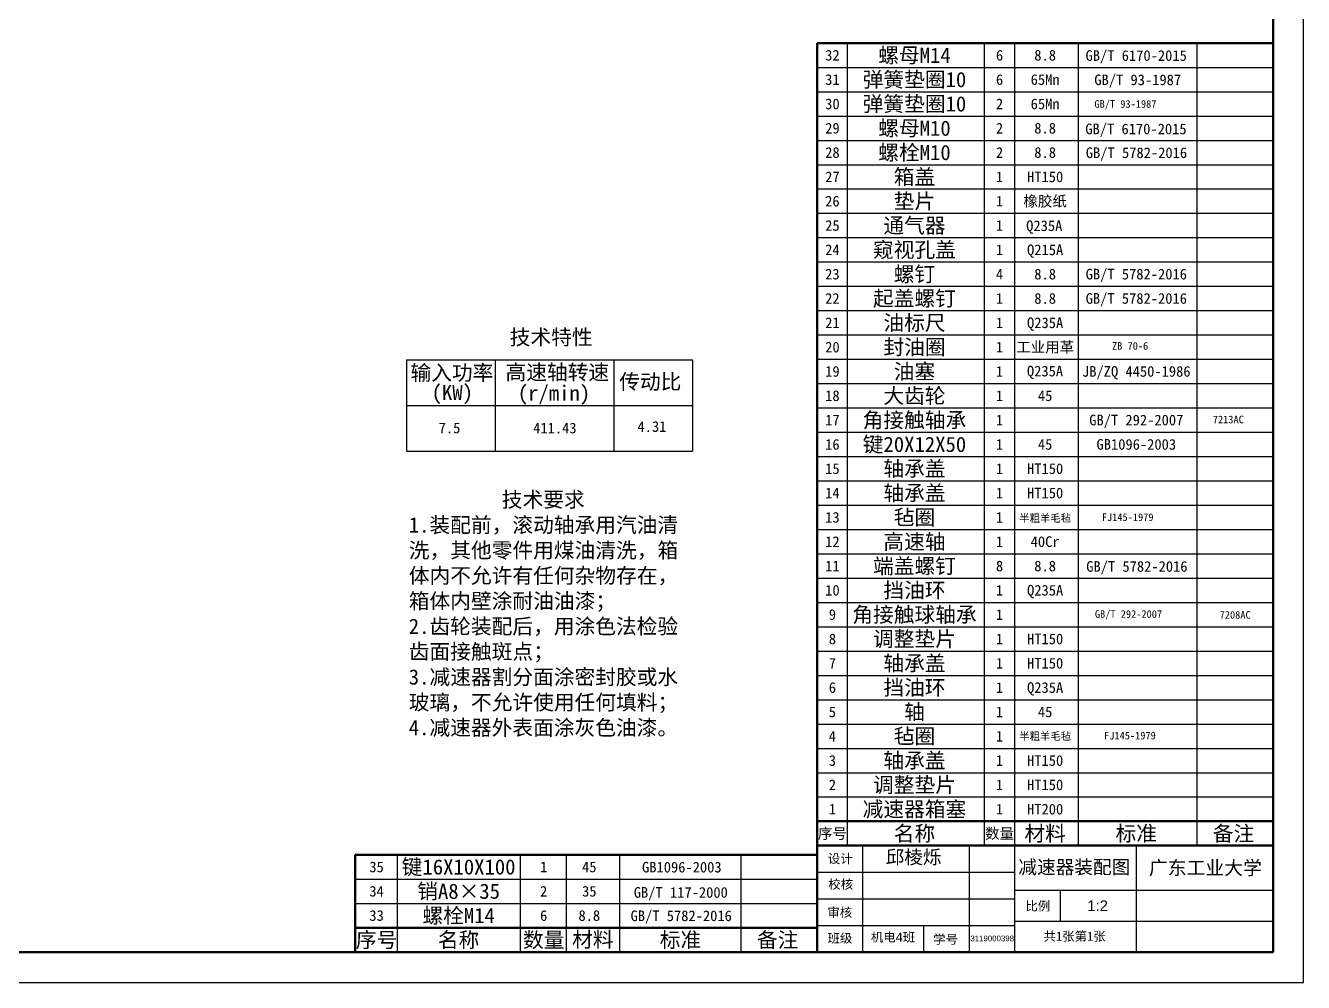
# Model space of a CAD drawing. Header units: millimetres. Extents: x 0 to 1682, y 0 to 1188.
# Drawn here: x 841 to 1682, y 0 to 630 of the extents above; entities that cross this region are included whole.
import ezdxf
from ezdxf.enums import TextEntityAlignment as Align

# ---------------------------------------------------------------- set-up
doc = ezdxf.new("R2010")
doc.units = ezdxf.units.MM
doc.layers.get('0').update_dxf_attribs({"lineweight": 50})
for name, color, linetype, lineweight in [('文字', 7, 'Continuous', 25), ('标注', 7, 'Continuous', 25), ('粗实线', 7, 'Continuous', 50), ('细实线', 7, 'Continuous', 25)]:
    doc.layers.add(name, color=color, linetype=linetype, lineweight=lineweight)
doc.styles.add('Songti', font='')
doc.styles.get("Standard").update_dxf_attribs({"font": 'arial.ttf'})
doc.styles.get('Songti').set_extended_font_data('SimSun')

msp = doc.modelspace()

# ---------------------------------------------------------------- linework, layer by layer
at = {"layer": '文字'}
for p, q in [((1682, 0), (1682, 1188)), ((1362.008, 618), (1662.008, 618)), ((0, 0), (1682, 0))]:
    msp.add_line(p, q, dxfattribs=at)
at = {"layer": '文字', "lineweight": 25}
for p, q in [((1382.008, 90), (1382.008, 618)), ((1492.008, 90), (1492.008, 618)), ((1533.895, 90), (1533.895, 618)), ((1612.008, 90), (1612.008, 618)), ((1362.008, 602), (1662.008, 602)), ((1362.008, 586), (1662.008, 586)), ((1362.008, 570), (1662.008, 570)), ((1362.008, 554), (1662.008, 554)), ((1362.008, 538), (1662.008, 538)), ((1362.008, 522), (1662.008, 522)), ((1362.008, 506), (1662.008, 506)), ((1362.008, 490), (1662.008, 490)), ((1362.008, 474), (1662.008, 474)), ((1362.008, 458), (1662.008, 458)), ((1362.008, 442), (1662.008, 442)), ((1362.008, 426), (1662.008, 426)), ((1362.008, 410), (1662.008, 410)), ((1362.008, 394), (1662.008, 394)), ((1362.008, 378), (1662.008, 378)), ((1362.008, 362), (1662.008, 362)), ((1362.008, 346), (1662.008, 346)), ((1362.008, 330), (1662.008, 330)), ((1362.008, 314), (1662.008, 314)), ((1362.008, 298), (1662.008, 298)), ((1362.008, 282), (1662.008, 282)), ((1362.008, 266), (1662.008, 266)), ((1362.008, 250), (1662.008, 250)), ((1362.008, 234), (1662.008, 234)), ((1362.008, 218), (1662.008, 218)), ((1362.008, 202), (1662.008, 202)), ((1362.008, 186), (1662.008, 186)), ((1362.008, 170), (1662.008, 170)), ((1362.008, 154), (1662.008, 154)), ((1362.008, 138), (1662.008, 138)), ((1362.008, 122), (1662.008, 122)), ((1085.845, 20), (1085.845, 84)), ((1166.658, 20), (1166.658, 84)), ((1197.099, 20), (1197.099, 84)), ((1232.008, 20), (1232.008, 84)), ((1057.89, 68), (1362.008, 68)), ((1057.89, 52), (1362.008, 52))]:
    msp.add_line(p, q, dxfattribs=at)
at = {"layer": '标注', "lineweight": 25}
for p, q in [((1091.762, 409.614), (1091.762, 379.616)), ((1091.762, 409.614), (1279.879, 409.614)), ((1150.177, 349.616), (1150.177, 409.614)), ((1228.204, 409.614), (1228.073, 349.616)), ((1279.879, 409.614), (1279.879, 349.616)), ((1091.762, 379.616), (1091.762, 349.616)), ((1091.762, 379.616), (1279.879, 379.616)), ((1091.762, 349.616), (1279.879, 349.616))]:
    msp.add_line(p, q, dxfattribs=at)
at = {"layer": '粗实线'}
for p, q in [((1662.008, 20), (1662.008, 1168)), ((1662.008, 618), (1362.008, 618)), ((1362.008, 618), (1362.008, 90)), ((1662.008, 90), (1662.008, 618)), ((1362.008, 106), (1662.008, 106)), ((1662.008, 106), (1662.008, 90)), ((1662.008, 90), (1362.008, 90)), ((1362.008, 90), (1362.008, 20)), ((1362.008, 20), (1362.008, 90)), ((1362.008, 20), (1362.008, 90)), ((1362.008, 90), (1662.008, 90)), ((1662.008, 90), (1362.008, 90)), ((1362.008, 90), (1662.008, 90)), ((1662.008, 90), (1662.008, 20)), ((1362.008, 84), (1057.89, 84)), ((1057.89, 84), (1057.89, 20)), ((1362.008, 36), (1057.89, 36)), ((1362.008, 20), (1362.008, 36)), ((50.008, 20), (1662.008, 20)), ((1062.008, 20), (1362.008, 20)), ((1062.008, 20), (1362.008, 20))]:
    msp.add_line(p, q, dxfattribs=at)
at = {"layer": '粗实线', "lineweight": -2}
for p, q in [((1461.925, 90), (1461.925, 20)), ((1491.925, 90), (1491.925, 20)), ((1571.925, 90), (1571.925, 20)), ((1521.925, 60.6), (1521.925, 40.3)), ((1431.925, 37.5), (1431.925, 20))]:
    msp.add_line(p, q, dxfattribs=at)
at = {"layer": '细实线', "lineweight": 25}
for p, q in [((1472.008, 90), (1472.008, 618)), ((1312.008, 20), (1312.008, 84))]:
    msp.add_line(p, q, dxfattribs=at)
at = {"layer": '细实线'}
for p, q in [((1392.008, 20), (1392.008, 90)), ((1062.008, 84), (1362.008, 84)), ((1362.008, 72.5), (1492.008, 72.5)), ((1491.925, 60.6), (1662.008, 60.6)), ((1362.008, 55), (1492.008, 55)), ((1362.008, 37.5), (1492.008, 37.5)), ((1491.925, 40.3), (1662.008, 40.3))]:
    msp.add_line(p, q, dxfattribs=at)

# ---------------------------------------------------------------- texts
at = {"attachment_point": 1}
for s, width, heights, insert, char_height in [('{\\fSimSun|b0|i0|c134|p2;邱棱烁}', 69.91715, [17.5], (1407.036, 86.99), 9), ('{\\fSimSun|b0|i0|c134|p2;减速器装配图}', 80, [-11.816], (1494.374, 80.433), 9), ('1:2', 50, [-7.029], (1539.73, 53.998), 7), ('{\\fSimSun|b0|i0|c134|p2;机电}4{\\fSimSun|b0|i0|c134|p2;班}', 36.36674, [14.787], (1397.295, 32.827), 6), ('3119000398', 30, [-3.781], (1462.777, 30.821), 3.7)]:
    msp.add_mtext_dynamic_manual_height_columns(s, width=width, gutter_width=12.5, heights=heights, dxfattribs=dict(at, insert=insert, char_height=char_height))
at = {"layer": '文字', "style": 'Songti'}
for s, height, p in [('螺母M14', 10, (1426.008, 610)), ('32', 7, (1372.008, 610)), ('6', 7, (1482.008, 610)), ('8.8', 7, (1512.008, 610)), ('GB/T 6170-2015', 7, (1571.926, 609.797)), ('31', 7, (1372.008, 594)), ('弹簧垫圈10', 10, (1426.008, 594)), ('6', 7, (1482.008, 594)), ('65Mn', 7, (1512.008, 594)), ('GB/T 93-1987', 7, (1572.939, 593.826)), ('30', 7, (1372.008, 578)), ('弹簧垫圈10', 10, (1426.008, 578)), ('2', 7, (1482.008, 578)), ('65Mn', 7, (1512.008, 578)), ('29', 7, (1372.008, 562)), ('螺母M10', 10, (1426.008, 562)), ('2', 7, (1482.008, 562)), ('8.8', 7, (1512.008, 562)), ('GB/T 6170-2015', 7, (1571.779, 561.518)), ('28', 7, (1372.008, 546)), ('螺栓M10', 10, (1426.008, 546)), ('2', 7, (1482.008, 546)), ('8.8', 7, (1512.008, 546)), ('GB/T 5782-2016', 7, (1572.103, 545.866)), ('27', 7, (1372.008, 530)), ('箱盖', 10, (1426.008, 530)), ('1', 7, (1482.008, 530)), ('HT150', 7, (1512.008, 530)), ('26', 7, (1372.008, 514)), ('垫片', 10, (1426.008, 514)), ('1', 7, (1482.008, 514)), ('橡胶纸', 7, (1512.008, 514)), ('25', 7, (1372.008, 498)), ('通气器', 10, (1426.008, 498)), ('1', 7, (1482.008, 498)), ('Q235A', 7, (1511.431, 497.846)), ('窥视孔盖', 10, (1426.008, 482)), ('24', 7, (1372.008, 482)), ('1', 7, (1482.008, 482)), ('Q215A', 7, (1512.008, 482)), ('螺钉', 10, (1426.008, 466)), ('23', 7, (1372.008, 466)), ('4', 7, (1482.008, 466)), ('8.8', 7, (1512.008, 466)), ('GB/T 5782-2016', 7, (1572.008, 466)), ('起盖螺钉', 10, (1426.008, 450)), ('22', 7, (1372.008, 450)), ('1', 7, (1482.008, 450)), ('8.8', 7, (1512.008, 450)), ('GB/T 5782-2016', 7, (1572.008, 450)), ('21', 7, (1372.008, 434)), ('油标尺', 10, (1426.008, 434)), ('Q235A', 7, (1512.008, 434)), ('技术特性', 10, (1186.899, 424.503)), ('1', 7, (1482.008, 434)), ('20', 7, (1372.008, 418)), ('封油圈', 10, (1426.008, 418)), ('1', 7, (1482.008, 418)), ('工业用革', 7, (1512.008, 418)), ('输入功率', 10, (1121.605, 401.143)), ('高速轴转速', 10, (1190.949, 401.46)), ('19', 7, (1372.008, 402)), ('油塞', 10, (1426.008, 402)), ('1', 7, (1482.008, 402)), ('Q235A', 7, (1511.926, 402.217)), ('JB/ZQ 4450-1986', 7, (1572.008, 402)), ('传动比', 10, (1252.161, 395.263)), ('(KW)', 10, (1121.829, 388.136)), ('(r/min)', 10, (1188.747, 387.744)), ('18', 7, (1372.008, 386)), ('大齿轮', 10, (1426.008, 386)), ('1', 7, (1482.008, 386)), ('45', 7, (1512.008, 386)), ('17', 7, (1372.008, 370)), ('角接触轴承', 10, (1426.008, 370)), ('1', 7, (1482.008, 370)), ('GB/T 292-2007', 7, (1572.008, 370)), ('7.5', 7, (1120.034, 364.813)), ('411.43', 7, (1189.345, 364.745)), ('4.31', 7, (1253.242, 365.712)), ('16', 7, (1372.008, 354)), ('键20X12X50', 10, (1426.008, 354)), ('1', 7, (1482.008, 354)), ('45', 7, (1512.008, 354)), ('GB1096-2003', 7, (1572.008, 354)), ('15', 7, (1372.008, 338)), ('轴承盖', 10, (1426.008, 338)), ('1', 7, (1482.008, 338)), ('HT150', 7, (1512.008, 338)), ('轴承盖', 10, (1426.008, 322)), ('14', 7, (1372.008, 322)), ('1', 7, (1482.008, 322)), ('HT150', 7, (1512.008, 322)), ('毡圈', 10, (1426.008, 306)), ('13', 7, (1372.008, 306)), ('1', 7, (1482.008, 306)), ('半粗羊毛毡', 5, (1512.008, 305.455)), ('高速轴', 10, (1426.008, 290)), ('12', 7, (1372.008, 290)), ('1', 7, (1482.008, 290)), ('40Cr', 7, (1512.008, 290)), ('端盖螺钉', 10, (1426.008, 274)), ('GB/T 5782-2016', 7, (1572.388, 273.688)), ('11', 7, (1372.008, 274)), ('8', 7, (1482.008, 274)), ('8.8', 7, (1512.008, 274)), ('10', 7, (1372.008, 258)), ('挡油环', 10, (1426.008, 258)), ('1', 7, (1482.008, 258)), ('Q235A', 7, (1512.008, 258)), ('9', 7, (1372.008, 242)), ('角接触球轴承', 10, (1426.008, 242)), ('1', 7, (1482.008, 242)), ('7208AC', 5, (1637.056, 241.813)), ('8', 7, (1372.008, 226)), ('调整垫片', 10, (1426.008, 226)), ('1', 7, (1482.008, 226)), ('HT150', 7, (1512.008, 226)), ('7', 7, (1372.008, 210)), ('轴承盖', 10, (1426.008, 210)), ('1', 7, (1482.008, 210)), ('HT150', 7, (1512.008, 210)), ('6', 7, (1372.008, 194)), ('挡油环', 10, (1426.008, 194)), ('1', 7, (1482.008, 194)), ('Q235A', 7, (1512.008, 194)), ('5', 7, (1372.008, 178)), ('轴', 10, (1426.008, 178)), ('1', 7, (1482.008, 178)), ('45', 7, (1512.008, 178)), ('毡圈', 10, (1426.008, 162)), ('4', 7, (1372.008, 162)), ('1', 7, (1482.008, 162)), ('半粗羊毛毡', 5, (1512.026, 162.012)), ('轴承盖', 10, (1426.008, 146)), ('3', 7, (1372.008, 146)), ('1', 7, (1482.008, 146)), ('HT150', 7, (1512.008, 146)), ('调整垫片', 10, (1426.008, 130)), ('2', 7, (1372.008, 130)), ('1', 7, (1482.008, 130)), ('HT150', 7, (1512.008, 130)), ('减速器箱塞', 10, (1426.008, 114)), ('1', 7, (1372.008, 114)), ('1', 7, (1482.008, 114)), ('HT200', 7, (1512.008, 114)), ('序号', 7, (1372.008, 98)), ('名称', 10, (1426.008, 98)), ('数量', 7, (1482.008, 98)), ('材料', 10, (1512.008, 98)), ('标准', 10, (1572.008, 98)), ('备注', 10, (1636.008, 98)), ('设计', 6, (1377.191, 81.428)), ('35', 7, (1072.008, 76)), ('键16X10X100', 10, (1126.008, 76)), ('1', 7, (1182.008, 76)), ('45', 7, (1212.008, 76)), ('GB1096-2003', 7, (1272.911, 75.836)), ('广东工业大学', 9.0829, (1617.471, 75.395)), ('校核', 6, (1377.465, 64.59)), ('34', 7, (1072.008, 60)), ('销A8×35', 10, (1126.008, 60)), ('2', 7, (1182.008, 60)), ('35', 7, (1212.008, 60)), ('GB/T 117-2000', 7, (1272.242, 59.231)), ('比例', 6, (1507.181, 50.293)), ('33', 7, (1072.008, 44)), ('螺栓M14', 10, (1126.008, 44)), ('6', 7, (1182.008, 44)), ('8.8', 7, (1212.008, 44)), ('GB/T 5782-2016', 7, (1272.499, 43.844)), ('审核', 6, (1376.89, 46.101)), ('序号', 10, (1072.008, 28)), ('名称', 10, (1126.008, 28)), ('数量', 10, (1182.008, 28)), ('材料', 10, (1214.351, 28.24)), ('标准', 10, (1272.008, 28)), ('备注', 10, (1336.008, 28)), ('共1张第1张', 6, (1531.414, 30.374)), ('班级', 6, (1376.938, 29.144)), ('学号', 6, (1446.479, 28.423))]:
    msp.add_text(s, height=height, dxfattribs=at).set_placement(p, align=Align.MIDDLE_CENTER)
at = {"layer": '文字', "attachment_point": 1, "style": 'Songti'}
for s, insert, char_height, width in [('GB/T 93-1987', (1544.449, 580.444), 5, 54.41378), ('ZB 70-6', (1556.037, 421.254), 5, 68.83158), ('7213AC', (1622.345, 372.878), 5, 31.04018), ('\\pxql;         技术要求^J1.装配前，滚动轴承用汽油清洗，其他零件用煤油清洗，箱体内不允许有任何杂物存在，箱体内壁涂耐油油漆；\\P\\pq*;2.齿轮装配后，用涂色法检验齿面接触斑点；\\P3.减速器割分面涂密封胶或水玻璃，不允许使用任何填料；\\P4.减速器外表面涂灰色油漆。', (1093.203, 322.668), 10, 190), ('FJ145-1979', (1549.317, 308.602), 5, 45.86194), ('GB/T 292-2007', (1544.761, 244.877), 5, 59.30853), ('FJ145-1979', (1550.806, 164.869), 5, 45.86194)]:
    msp.add_mtext(s, dxfattribs=dict(at, insert=insert, char_height=char_height, width=width))

doc.saveas('drawing.dxf')
